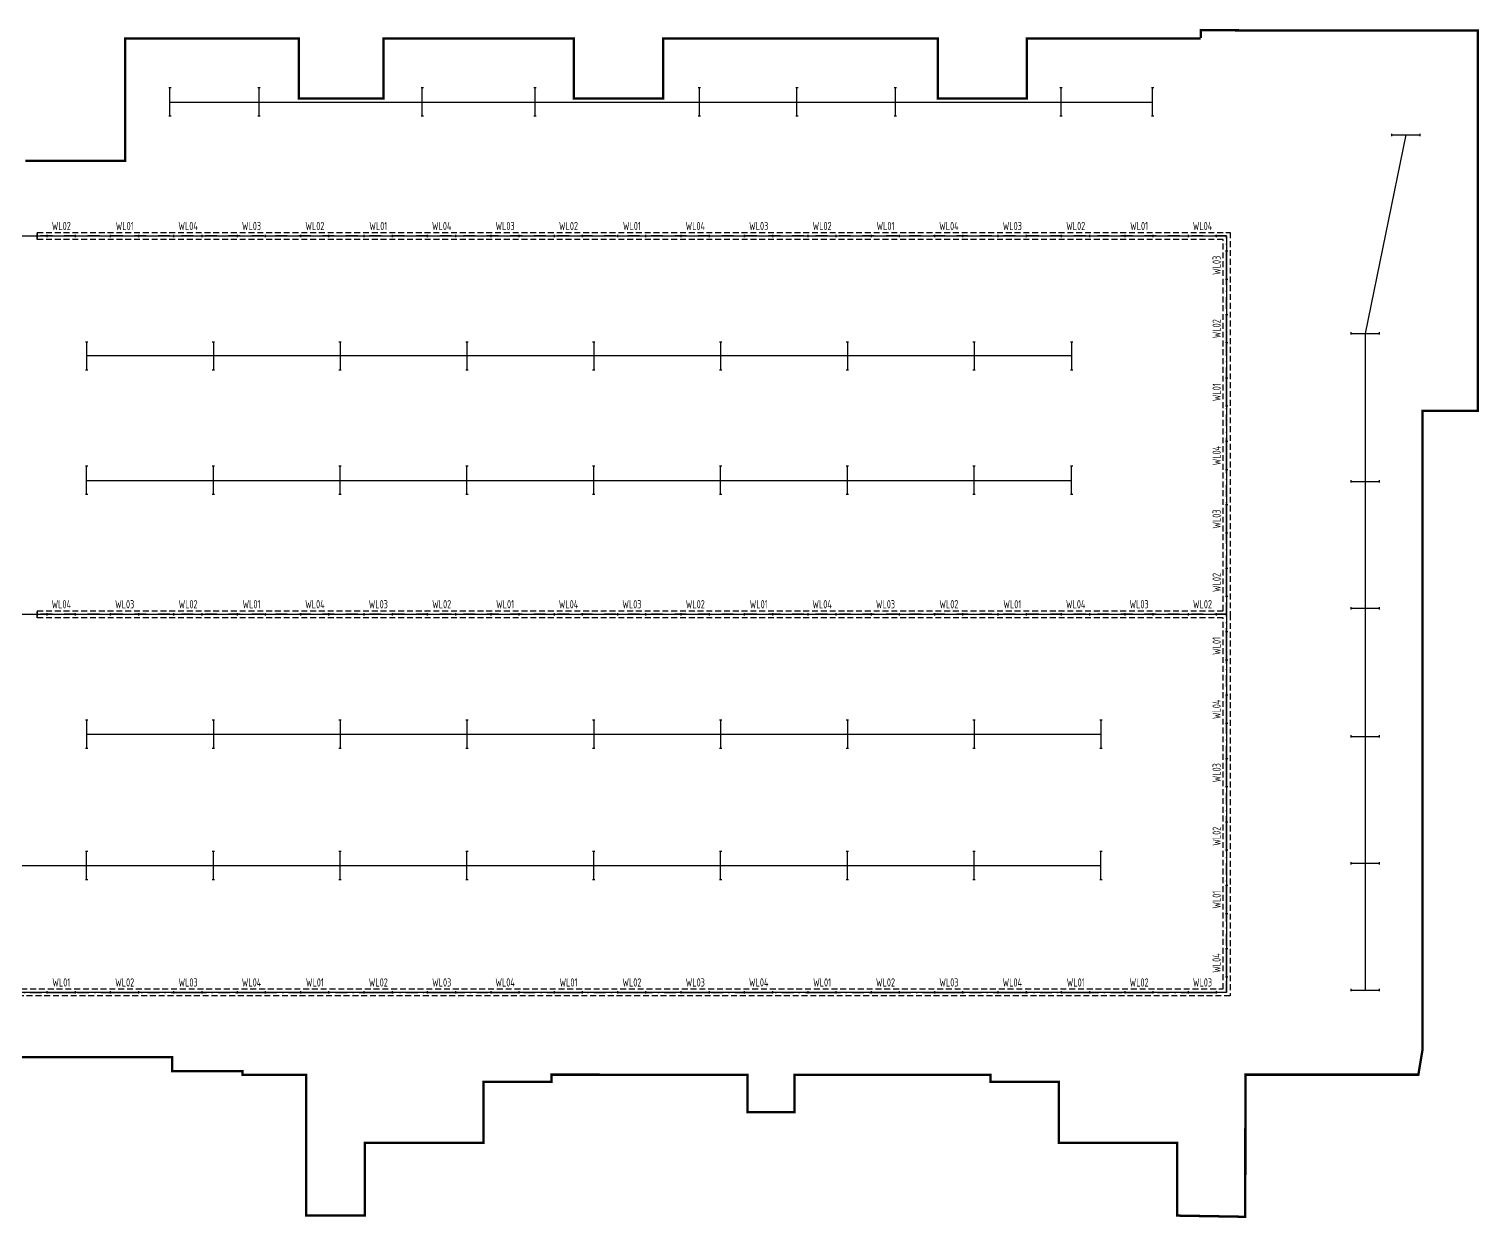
# Model space of a CAD drawing. Header units: millimetres. Extents: x -691095 to 2797013, y -349436 to 2050109.
# Drawn here: x 202799 to 264550, y 743895 to 794506 of the extents above; entities that cross this region are included whole.
import ezdxf
from ezdxf.enums import TextEntityAlignment as Align

# ---------------------------------------------------------------- set-up
doc = ezdxf.new("R2010")
doc.units = ezdxf.units.MM
doc.header["$LTSCALE"] = 1000
doc.linetypes.add('DASHDOT', pattern=[1, 0.5, -0.25, 0, -0.25])
doc.linetypes.add('HIDDEN', pattern=[0.375, 0.25, -0.125])
doc.layers.add('E-LANE-CENTER', color=6, linetype='Continuous', plot=False)
doc.layers.add('E-LITE-CENTER', color=5, linetype='DASHDOT', plot=False)
for name, color, linetype in [('E-LITE-LITE', 3, 'Continuous'), ('E-LITE-WIRE', 4, 'Continuous'), ('E-UNIV-EL2', 40, 'HIDDEN'), ('E-UNIV-NOTE', 6, 'Continuous'), ('防火分区', 2, 'Continuous')]:
    doc.layers.add(name, color=color, linetype=linetype)
doc.styles.add('TH-STYLE3', font='tssdeng.shx', dxfattribs={"width": 0.65, "bigfont": 'tssdchn.shx'})

# ---------------------------------------------------------------- blocks, each defined once
blk = doc.blocks.new('E-BL001-1')
for p, q in [((-6, -0.5), (-6, 0.5)), ((-6, 0), (6, 0)), ((6, -0.5), (6, 0.5))]:
    blk.add_line(p, q)

msp = doc.modelspace()

# ---------------------------------------------------------------- linework, layer by layer
at = {"layer": 'E-LANE-CENTER'}
for p, q in [((102499.61439, 785696.24634), (253799.61439, 785696.24634)), ((253799.61439, 753496.24634), (102499.61439, 753496.24634))]:
    msp.add_line(p, q, dxfattribs=at)
for points in [[(253799.61439, 785696.24634), (253799.61439, 753496.24634)], [(134749.61439, 769596.24634), (253799.61439, 769596.24634)]]:
    msp.add_lwpolyline(points, dxfattribs=at)
at = {"layer": 'E-LITE-CENTER'}
for p, q in [((203148.61439, 785696.24634), (253799.61438, 785696.24634)), ((253799.61438, 785696.24634), (203148.61439, 785696.24634)), ((253799.61438, 785696.24634), (203148.61439, 785696.24634)), ((253799.61438, 769596.24634), (253799.61438, 785696.24634)), ((253799.61438, 769596.24634), (253799.61438, 785696.24634)), ((253799.61438, 769596.24634), (253799.61438, 785696.24634)), ((203148.61439, 769596.24634), (253799.61438, 769596.24634)), ((253799.61438, 769596.24634), (203148.61439, 769596.24634)), ((253799.61438, 769596.24634), (203148.61439, 769596.24634)), ((253799.61438, 753496.24634), (253799.61438, 769596.24634)), ((253799.61438, 753496.24634), (253799.61438, 769596.24634)), ((253799.61438, 753496.24634), (253799.61438, 769596.24634)), ((253799.61438, 753496.24634), (181849.61439, 753496.24634)), ((181849.61439, 753496.24634), (253799.61438, 753496.24634)), ((181849.61439, 753496.24634), (253799.61438, 753496.24634))]:
    msp.add_line(p, q, dxfattribs=at)
at = {"layer": 'E-LITE-WIRE'}
for p, q in [((208799.6144, 791394.12896), (250649.6144, 791394.37896, 0.00407)), ((261437.93003, 789994.37896), (259705.6144, 781544.37896)), ((259705.6144, 781544.37896), (259705.6144, 753594.37896)), ((247199.6144, 780594.12896), (205249.61439, 780594.12896)), ((205249.6144, 775294.37896, 0.00407), (247199.6144, 775294.37896, 0.00407)), ((205249.61439, 764494.12896), (248449.6144, 764494.37896, 0.00407)), ((183649.61441, 758894.12896), (248449.6144, 758894.37896, 0.00407))]:
    msp.add_line(p, q, dxfattribs=at)
at = {"layer": 'E-UNIV-EL2'}
for p, q in [((203148.61439, 785846.24634), (253949.61438, 785846.24634)), ((203148.61439, 785846.24634), (203148.61439, 785546.24634)), ((203148.61439, 785846.24634), (253949.61438, 785846.24634)), ((203148.61439, 785546.24634), (203148.61439, 785846.24634)), ((203148.61439, 785846.24634), (253949.61438, 785846.24634)), ((203148.61439, 785546.24634), (203148.61439, 785846.24634)), ((253649.61438, 785546.24634), (203148.61439, 785546.24634)), ((253649.61438, 785546.24634), (203148.61439, 785546.24634)), ((253649.61438, 785546.24634), (203148.61439, 785546.24634)), ((253649.61438, 769746.24634), (253649.61438, 785546.24634)), ((253649.61438, 769746.24634), (253649.61438, 785546.24634)), ((253649.61438, 769746.24634), (253649.61438, 785546.24634)), ((253949.61438, 785846.24634), (253949.61438, 769596.24634)), ((253949.61438, 785846.24634), (253949.61438, 769596.24634)), ((253949.61438, 785846.24634), (253949.61438, 769596.24634)), ((203148.61439, 769746.24634), (253649.61438, 769746.24634)), ((203148.61439, 769746.24634), (203148.61439, 769446.24634)), ((203148.61439, 769746.24634), (253649.61438, 769746.24634)), ((203148.61439, 769446.24634), (203148.61439, 769746.24634)), ((203148.61439, 769746.24634), (253649.61438, 769746.24634)), ((203148.61439, 769446.24634), (203148.61439, 769746.24634)), ((253649.61438, 769446.24634), (203148.61439, 769446.24634)), ((253649.61438, 769446.24634), (203148.61439, 769446.24634)), ((253649.61438, 769446.24634), (203148.61439, 769446.24634)), ((253649.61438, 753646.24634), (253649.61438, 769446.24634)), ((253649.61438, 753646.24634), (253649.61438, 769446.24634)), ((253649.61438, 753646.24634), (253649.61438, 769446.24634)), ((253949.61438, 769596.24634), (253949.61438, 753346.24634)), ((253949.61438, 769596.24634), (253949.61438, 753346.24634)), ((253949.61438, 769596.24634), (253949.61438, 753346.24634)), ((181849.61439, 753646.24634), (253649.61438, 753646.24634)), ((181849.61439, 753646.24634), (253649.61438, 753646.24634)), ((181849.61439, 753646.24634), (253649.61438, 753646.24634)), ((253949.61438, 753346.24634), (181999.61439, 753346.24634)), ((253949.61438, 753346.24634), (181999.61439, 753346.24634)), ((253949.61438, 753346.24634), (181999.61439, 753346.24634))]:
    msp.add_line(p, q, dxfattribs=at)
at = {"layer": '防火分区', "const_width": 100, "elevation": 0.0057}
for points in [[(199997.66854, 750743.69776), (208897.66855, 750743.69776), (208897.66855, 750143.69776), (211897.66854, 750143.69776), (211897.66854, 749993.69785), (214599.59704, 749993.69797), (214599.56203, 743996.27964), (217099.60841, 743996.24656), (217099.61033, 747096.24662), (218824.90718, 747096.24654), (222149.61033, 747096.24039), (222149.61127, 749696.24649), (225049.62765, 749697.16691), (225049.62734, 749996.24719), (233397.67754, 749993.69785), (233399.6232, 748396.24639), (235399.6232, 748396.24639), (235397.67754, 749993.69785), (243744.55846, 749993.69785), (243744.55852, 749696.24467), (246649.61847, 749696.24467), (246649.61841, 747096.24656), (251699.58039, 747096.24656), (251699.60564, 743996.24656), (254597.67754, 743946.24562), (254599.60117, 749996.19676), (261968.11813, 749996.24643), (262149.61439, 751096.24634), (262149.61439, 778246.22422), (264499.61439, 778246.22422), (264499.10685, 794437.1217), (257405.89017, 794437.13091), (252699.49851, 794455.36178), (252699.75415, 794122.34703)], [(252699.61439, 794104.64882), (245299.61472, 794104.64882), (245299.61405, 791546.24656), (241499.6132, 791546.2465), (241499.61388, 794104.77529), (229799.61423, 794104.77534), (229799.61357, 791546.24656), (225999.61408, 791546.24656), (225999.61469, 794104.52115), (217899.61412, 794104.52345), (217899.61408, 791546.24634), (214287.92982, 791546.24634), (214287.92982, 794104.52535), (206899.61442, 794104.52449), (206899.61439, 788896.24634), (202649.61439, 788896.24634)]]:
    msp.add_lwpolyline(points, dxfattribs=at)

# ---------------------------------------------------------------- block references
at = {"layer": 'E-LITE-LITE', "xscale": 100, "yscale": 100, "zscale": 100}
for p, rotation in [((208799.49822, 791395.95807), 90), ((212599.49822, 791395.95807), 90), ((219549.49822, 791395.95807), 90), ((224349.49891, 791395.95807), 90), ((231349.49822, 791395.95807), 90), ((235499.49822, 791395.95807), 90), ((239699.49822, 791395.95807), 90), ((246749.49822, 791395.95807), 90), ((250649.49821, 791395.95807), 90), ((253799.61438, 784446.24634), 90), ((253799.61438, 784446.24634), 90), ((253799.61438, 784446.24634), 90), ((253799.61438, 781746.24634), 90), ((253799.61438, 781746.24634), 90), ((253799.61438, 781746.24634), 90), ((205249.49821, 780595.95807), 270), ((210649.49822, 780595.95807), 270), ((216049.49822, 780595.95807), 270), ((221449.49821, 780595.95807), 270), ((226849.49821, 780595.95807), 270), ((232249.49822, 780595.95807), 270), ((237649.49822, 780595.95807), 270), ((243049.49822, 780595.95807), 270), ((247199.49822, 780595.95807), 270), ((253799.61438, 779046.24634), 90), ((253799.61438, 779046.24634), 90), ((253799.61438, 779046.24634), 90), ((253799.61438, 776346.24634), 90), ((253799.61438, 776346.24634), 90), ((253799.61438, 776346.24634), 90), ((205249.49822, 775295.95807), 90), ((210649.49822, 775295.95807), 90), ((216049.49821, 775295.95807), 90), ((221449.49821, 775295.95807), 90), ((226849.49821, 775295.95807), 90), ((232249.49821, 775295.95807), 90), ((237649.49821, 775295.95807), 90), ((243049.49822, 775295.95807), 90), ((247199.49822, 775295.95807), 90), ((253799.61438, 773646.24634), 90), ((253799.61438, 773646.24634), 90), ((253799.61438, 773646.24634), 90), ((253799.61438, 770946.24634), 90), ((253799.61438, 770946.24634), 90), ((253799.61438, 770946.24634), 90), ((253799.61438, 768246.24634), 90), ((253799.61438, 768246.24634), 90), ((253799.61438, 768246.24634), 90), ((253799.61438, 765546.24634), 90), ((253799.61438, 765546.24634), 90), ((253799.61438, 765546.24634), 90), ((205249.49821, 764495.95807), 270), ((210649.49821, 764495.95807), 270), ((216049.49822, 764495.95807), 270), ((221449.49822, 764495.95807), 270), ((226849.49821, 764495.95807), 270), ((232249.49821, 764495.95807), 270), ((237649.49821, 764495.95807), 270), ((243049.49822, 764495.95807), 270), ((248449.49821, 764495.95807), 270), ((253799.61438, 762846.24634), 90), ((253799.61438, 762846.24634), 90), ((253799.61438, 762846.24634), 90), ((253799.61438, 760146.24634), 90), ((253799.61438, 760146.24634), 90), ((253799.61438, 760146.24634), 90), ((205249.49821, 758895.95807), 90), ((210649.49821, 758895.95807), 90), ((216049.49822, 758895.95807), 90), ((221449.49822, 758895.95807), 90), ((226849.49821, 758895.95807), 90), ((232249.49821, 758895.95807), 90), ((237649.49822, 758895.95807), 90), ((243049.49822, 758895.95807), 90), ((248449.49821, 758895.95807), 90), ((253799.61438, 757446.24634), 90), ((253799.61438, 757446.24634), 90), ((253799.61438, 757446.24634), 90), ((253799.61438, 754746.24634), 90), ((253799.61438, 754746.24634), 90), ((253799.61438, 754746.24634), 90)]:
    msp.add_blockref('E-BL001-1', p, dxfattribs=dict(at, rotation=rotation))
for p in [(261437.81385, 789996.20807), (204174.11438, 785696.24634), (204174.11438, 785696.24634), (204174.11438, 785696.24634), (206874.11438, 785696.24634), (206874.11438, 785696.24634), (206874.11438, 785696.24634), (209574.11438, 785696.24634), (209574.11438, 785696.24634), (209574.11438, 785696.24634), (212274.11438, 785696.24634), (212274.11438, 785696.24634), (212274.11438, 785696.24634), (214974.11438, 785696.24634), (214974.11438, 785696.24634), (214974.11438, 785696.24634), (217674.11438, 785696.24634), (217674.11438, 785696.24634), (217674.11438, 785696.24634), (220374.11438, 785696.24634), (220374.11438, 785696.24634), (220374.11438, 785696.24634), (223074.11438, 785696.24634), (223074.11438, 785696.24634), (223074.11438, 785696.24634), (225774.11438, 785696.24634), (225774.11438, 785696.24634), (225774.11438, 785696.24634), (228474.11438, 785696.24634), (228474.11438, 785696.24634), (228474.11438, 785696.24634), (231174.11438, 785696.24634), (231174.11438, 785696.24634), (231174.11438, 785696.24634), (233874.11438, 785696.24634), (233874.11438, 785696.24634), (233874.11438, 785696.24634), (236574.11438, 785696.24634), (236574.11438, 785696.24634), (236574.11438, 785696.24634), (239274.11438, 785696.24634), (239274.11438, 785696.24634), (239274.11438, 785696.24634), (241974.11438, 785696.24634), (241974.11438, 785696.24634), (241974.11438, 785696.24634), (244674.11438, 785696.24634), (244674.11438, 785696.24634), (244674.11438, 785696.24634), (247374.11438, 785696.24634), (247374.11438, 785696.24634), (247374.11438, 785696.24634), (250074.11438, 785696.24634), (250074.11438, 785696.24634), (250074.11438, 785696.24634), (252774.11438, 785696.24634), (252774.11438, 785696.24634), (252774.11438, 785696.24634), (259705.49822, 781546.20806), (259705.49822, 775246.20806), (204174.11438, 769596.24634), (204174.11438, 769596.24634), (204174.11438, 769596.24634), (206874.11438, 769596.24634), (206874.11438, 769596.24634), (206874.11438, 769596.24634), (209574.11438, 769596.24634), (209574.11438, 769596.24634), (209574.11438, 769596.24634), (212274.11438, 769596.24634), (212274.11438, 769596.24634), (212274.11438, 769596.24634), (214974.11438, 769596.24634), (214974.11438, 769596.24634), (214974.11438, 769596.24634), (217674.11438, 769596.24634), (217674.11438, 769596.24634), (217674.11438, 769596.24634), (220374.11438, 769596.24634), (220374.11438, 769596.24634), (220374.11438, 769596.24634), (223074.11438, 769596.24634), (223074.11438, 769596.24634), (223074.11438, 769596.24634), (225774.11438, 769596.24634), (225774.11438, 769596.24634), (225774.11438, 769596.24634), (228474.11438, 769596.24634), (228474.11438, 769596.24634), (228474.11438, 769596.24634), (231174.11438, 769596.24634), (231174.11438, 769596.24634), (231174.11438, 769596.24634), (233874.11438, 769596.24634), (233874.11438, 769596.24634), (233874.11438, 769596.24634), (236574.11438, 769596.24634), (236574.11438, 769596.24634), (236574.11438, 769596.24634), (239274.11438, 769596.24634), (239274.11438, 769596.24634), (239274.11438, 769596.24634), (241974.11438, 769596.24634), (241974.11438, 769596.24634), (241974.11438, 769596.24634), (244674.11438, 769596.24634), (244674.11438, 769596.24634), (244674.11438, 769596.24634), (247374.11438, 769596.24634), (247374.11438, 769596.24634), (247374.11438, 769596.24634), (250074.11438, 769596.24634), (250074.11438, 769596.24634), (250074.11438, 769596.24634), (252774.11438, 769596.24634), (252774.11438, 769596.24634), (252774.11438, 769596.24634), (259705.49822, 769846.20806), (259705.49822, 764396.20807), (259705.49822, 758996.20806), (204174.11438, 753496.24634), (204174.11438, 753496.24634), (204174.11438, 753496.24634), (206874.11438, 753496.24634), (206874.11438, 753496.24634), (206874.11438, 753496.24634), (209574.11438, 753496.24634), (209574.11438, 753496.24634), (209574.11438, 753496.24634), (212274.11438, 753496.24634), (212274.11438, 753496.24634), (212274.11438, 753496.24634), (214974.11438, 753496.24634), (214974.11438, 753496.24634), (214974.11438, 753496.24634), (217674.11438, 753496.24634), (217674.11438, 753496.24634), (217674.11438, 753496.24634), (220374.11438, 753496.24634), (220374.11438, 753496.24634), (220374.11438, 753496.24634), (223074.11438, 753496.24634), (223074.11438, 753496.24634), (223074.11438, 753496.24634), (225774.11438, 753496.24634), (225774.11438, 753496.24634), (225774.11438, 753496.24634), (228474.11438, 753496.24634), (228474.11438, 753496.24634), (228474.11438, 753496.24634), (231174.11438, 753496.24634), (231174.11438, 753496.24634), (231174.11438, 753496.24634), (233874.11438, 753496.24634), (233874.11438, 753496.24634), (233874.11438, 753496.24634), (236574.11438, 753496.24634), (236574.11438, 753496.24634), (236574.11438, 753496.24634), (239274.11438, 753496.24634), (239274.11438, 753496.24634), (239274.11438, 753496.24634), (241974.11438, 753496.24634), (241974.11438, 753496.24634), (241974.11438, 753496.24634), (244674.11438, 753496.24634), (244674.11438, 753496.24634), (244674.11438, 753496.24634), (247374.11438, 753496.24634), (247374.11438, 753496.24634), (247374.11438, 753496.24634), (250074.11438, 753496.24634), (250074.11438, 753496.24634), (250074.11438, 753496.24634), (252774.11438, 753496.24634), (252774.11438, 753496.24634), (252774.11438, 753496.24634), (259705.49822, 753596.20806)]:
    msp.add_blockref('E-BL001-1', p, dxfattribs=at)

# ---------------------------------------------------------------- texts
at = {"layer": 'E-UNIV-NOTE', "color": 6, "style": 'TH-STYLE3', "width": 0.65}
for s, p in [('WL02', (204174.11438, 786121.24634)), ('WL02', (204174.11438, 786121.24634)), ('WL02', (204174.11438, 786121.24634)), ('WL01', (206874.11438, 786121.24634)), ('WL01', (206874.11438, 786121.24634)), ('WL01', (206874.11438, 786121.24634)), ('WL04', (209574.11438, 786121.24634)), ('WL04', (209574.11438, 786121.24634)), ('WL04', (209574.11438, 786121.24634)), ('WL03', (212274.11438, 786121.24634)), ('WL03', (212274.11438, 786121.24634)), ('WL03', (212274.11438, 786121.24634)), ('WL02', (214974.11438, 786121.24634)), ('WL02', (214974.11438, 786121.24634)), ('WL02', (214974.11438, 786121.24634)), ('WL01', (217674.11438, 786121.24634)), ('WL01', (217674.11438, 786121.24634)), ('WL01', (217674.11438, 786121.24634)), ('WL04', (220374.11438, 786121.24634)), ('WL04', (220374.11438, 786121.24634)), ('WL04', (220374.11438, 786121.24634)), ('WL03', (223074.11438, 786121.24634)), ('WL03', (223074.11438, 786121.24634)), ('WL03', (223074.11438, 786121.24634)), ('WL02', (225774.11438, 786121.24634)), ('WL02', (225774.11438, 786121.24634)), ('WL02', (225774.11438, 786121.24634)), ('WL01', (228474.11438, 786121.24634)), ('WL01', (228474.11438, 786121.24634)), ('WL01', (228474.11438, 786121.24634)), ('WL04', (231174.11438, 786121.24634)), ('WL04', (231174.11438, 786121.24634)), ('WL04', (231174.11438, 786121.24634)), ('WL03', (233874.11438, 786121.24634)), ('WL03', (233874.11438, 786121.24634)), ('WL03', (233874.11438, 786121.24634)), ('WL02', (236574.11438, 786121.24634)), ('WL02', (236574.11438, 786121.24634)), ('WL02', (236574.11438, 786121.24634)), ('WL01', (239274.11438, 786121.24634)), ('WL01', (239274.11438, 786121.24634)), ('WL01', (239274.11438, 786121.24634)), ('WL04', (241974.11438, 786121.24634)), ('WL04', (241974.11438, 786121.24634)), ('WL04', (241974.11438, 786121.24634)), ('WL03', (244674.11438, 786121.24634)), ('WL03', (244674.11438, 786121.24634)), ('WL03', (244674.11438, 786121.24634)), ('WL02', (247374.11438, 786121.24634)), ('WL02', (247374.11438, 786121.24634)), ('WL02', (247374.11438, 786121.24634)), ('WL01', (250074.11438, 786121.24634)), ('WL01', (250074.11438, 786121.24634)), ('WL01', (250074.11438, 786121.24634)), ('WL04', (252774.11438, 786121.24634)), ('WL04', (252774.11438, 786121.24634)), ('WL04', (252774.11438, 786121.24634)), ('WL04', (204174.11438, 770021.24634)), ('WL04', (204174.11438, 770021.24634)), ('WL04', (204174.11438, 770021.24634)), ('WL03', (206874.11438, 770021.24634)), ('WL03', (206874.11438, 770021.24634)), ('WL03', (206874.11438, 770021.24634)), ('WL02', (209574.11438, 770021.24634)), ('WL02', (209574.11438, 770021.24634)), ('WL02', (209574.11438, 770021.24634)), ('WL01', (212274.11438, 770021.24634)), ('WL01', (212274.11438, 770021.24634)), ('WL01', (212274.11438, 770021.24634)), ('WL04', (214974.11438, 770021.24634)), ('WL04', (214974.11438, 770021.24634)), ('WL04', (214974.11438, 770021.24634)), ('WL03', (217674.11438, 770021.24634)), ('WL03', (217674.11438, 770021.24634)), ('WL03', (217674.11438, 770021.24634)), ('WL02', (220374.11438, 770021.24634)), ('WL02', (220374.11438, 770021.24634)), ('WL02', (220374.11438, 770021.24634)), ('WL01', (223074.11438, 770021.24634)), ('WL01', (223074.11438, 770021.24634)), ('WL01', (223074.11438, 770021.24634)), ('WL04', (225774.11438, 770021.24634)), ('WL04', (225774.11438, 770021.24634)), ('WL04', (225774.11438, 770021.24634)), ('WL03', (228474.11438, 770021.24634)), ('WL03', (228474.11438, 770021.24634)), ('WL03', (228474.11438, 770021.24634)), ('WL02', (231174.11438, 770021.24634)), ('WL02', (231174.11438, 770021.24634)), ('WL02', (231174.11438, 770021.24634)), ('WL01', (233874.11438, 770021.24634)), ('WL01', (233874.11438, 770021.24634)), ('WL01', (233874.11438, 770021.24634)), ('WL04', (236574.11438, 770021.24634)), ('WL04', (236574.11438, 770021.24634)), ('WL04', (236574.11438, 770021.24634)), ('WL03', (239274.11438, 770021.24634)), ('WL03', (239274.11438, 770021.24634)), ('WL03', (239274.11438, 770021.24634)), ('WL02', (241974.11438, 770021.24634)), ('WL02', (241974.11438, 770021.24634)), ('WL02', (241974.11438, 770021.24634)), ('WL01', (244674.11438, 770021.24634)), ('WL01', (244674.11438, 770021.24634)), ('WL01', (244674.11438, 770021.24634)), ('WL04', (247374.11438, 770021.24634)), ('WL04', (247374.11438, 770021.24634)), ('WL04', (247374.11438, 770021.24634)), ('WL03', (250074.11438, 770021.24634)), ('WL03', (250074.11438, 770021.24634)), ('WL03', (250074.11438, 770021.24634)), ('WL02', (252774.11438, 770021.24634)), ('WL02', (252774.11438, 770021.24634)), ('WL02', (252774.11438, 770021.24634)), ('WL01', (204174.11438, 753921.24634)), ('WL01', (204174.11438, 753921.24634)), ('WL01', (204174.11438, 753921.24634)), ('WL02', (206874.11438, 753921.24634)), ('WL02', (206874.11438, 753921.24634)), ('WL02', (206874.11438, 753921.24634)), ('WL03', (209574.11438, 753921.24634)), ('WL03', (209574.11438, 753921.24634)), ('WL03', (209574.11438, 753921.24634)), ('WL04', (212274.11438, 753921.24634)), ('WL04', (212274.11438, 753921.24634)), ('WL04', (212274.11438, 753921.24634)), ('WL01', (214974.11438, 753921.24634)), ('WL01', (214974.11438, 753921.24634)), ('WL01', (214974.11438, 753921.24634)), ('WL02', (217674.11438, 753921.24634)), ('WL02', (217674.11438, 753921.24634)), ('WL02', (217674.11438, 753921.24634)), ('WL03', (220374.11438, 753921.24634)), ('WL03', (220374.11438, 753921.24634)), ('WL03', (220374.11438, 753921.24634)), ('WL04', (223074.11438, 753921.24634)), ('WL04', (223074.11438, 753921.24634)), ('WL04', (223074.11438, 753921.24634)), ('WL01', (225774.11438, 753921.24634)), ('WL01', (225774.11438, 753921.24634)), ('WL01', (225774.11438, 753921.24634)), ('WL02', (228474.11438, 753921.24634)), ('WL02', (228474.11438, 753921.24634)), ('WL02', (228474.11438, 753921.24634)), ('WL03', (231174.11438, 753921.24634)), ('WL03', (231174.11438, 753921.24634)), ('WL03', (231174.11438, 753921.24634)), ('WL04', (233874.11438, 753921.24634)), ('WL04', (233874.11438, 753921.24634)), ('WL04', (233874.11438, 753921.24634)), ('WL01', (236574.11438, 753921.24634)), ('WL01', (236574.11438, 753921.24634)), ('WL01', (236574.11438, 753921.24634)), ('WL02', (239274.11438, 753921.24634)), ('WL02', (239274.11438, 753921.24634)), ('WL02', (239274.11438, 753921.24634)), ('WL03', (241974.11438, 753921.24634)), ('WL03', (241974.11438, 753921.24634)), ('WL03', (241974.11438, 753921.24634)), ('WL04', (244674.11438, 753921.24634)), ('WL04', (244674.11438, 753921.24634)), ('WL04', (244674.11438, 753921.24634)), ('WL01', (247374.11438, 753921.24634)), ('WL01', (247374.11438, 753921.24634)), ('WL01', (247374.11438, 753921.24634)), ('WL02', (250074.11438, 753921.24634)), ('WL02', (250074.11438, 753921.24634)), ('WL02', (250074.11438, 753921.24634)), ('WL03', (252774.11438, 753921.24634)), ('WL03', (252774.11438, 753921.24634)), ('WL03', (252774.11438, 753921.24634))]:
    msp.add_text(s, height=350, dxfattribs=at).set_placement(p, align=Align.MIDDLE_CENTER)
for s, p in [('WL03', (253374.61438, 784446.24634)), ('WL03', (253374.61438, 784446.24634)), ('WL03', (253374.61438, 784446.24634)), ('WL02', (253374.61438, 781746.24634)), ('WL02', (253374.61438, 781746.24634)), ('WL02', (253374.61438, 781746.24634)), ('WL01', (253374.61438, 779046.24634)), ('WL01', (253374.61438, 779046.24634)), ('WL01', (253374.61438, 779046.24634)), ('WL04', (253374.61438, 776346.24634)), ('WL04', (253374.61438, 776346.24634)), ('WL04', (253374.61438, 776346.24634)), ('WL03', (253374.61438, 773646.24634)), ('WL03', (253374.61438, 773646.24634)), ('WL03', (253374.61438, 773646.24634)), ('WL02', (253374.61438, 770946.24634)), ('WL02', (253374.61438, 770946.24634)), ('WL02', (253374.61438, 770946.24634)), ('WL01', (253374.61438, 768246.24634)), ('WL01', (253374.61438, 768246.24634)), ('WL01', (253374.61438, 768246.24634)), ('WL04', (253374.61438, 765546.24634)), ('WL04', (253374.61438, 765546.24634)), ('WL04', (253374.61438, 765546.24634)), ('WL03', (253374.61438, 762846.24634)), ('WL03', (253374.61438, 762846.24634)), ('WL03', (253374.61438, 762846.24634)), ('WL02', (253374.61438, 760146.24634)), ('WL02', (253374.61438, 760146.24634)), ('WL02', (253374.61438, 760146.24634)), ('WL01', (253374.61438, 757446.24634)), ('WL01', (253374.61438, 757446.24634)), ('WL01', (253374.61438, 757446.24634)), ('WL04', (253374.61438, 754746.24634)), ('WL04', (253374.61438, 754746.24634)), ('WL04', (253374.61438, 754746.24634))]:
    msp.add_text(s, height=350, rotation=90, dxfattribs=at).set_placement(p, align=Align.MIDDLE_CENTER)

doc.saveas('drawing.dxf')
